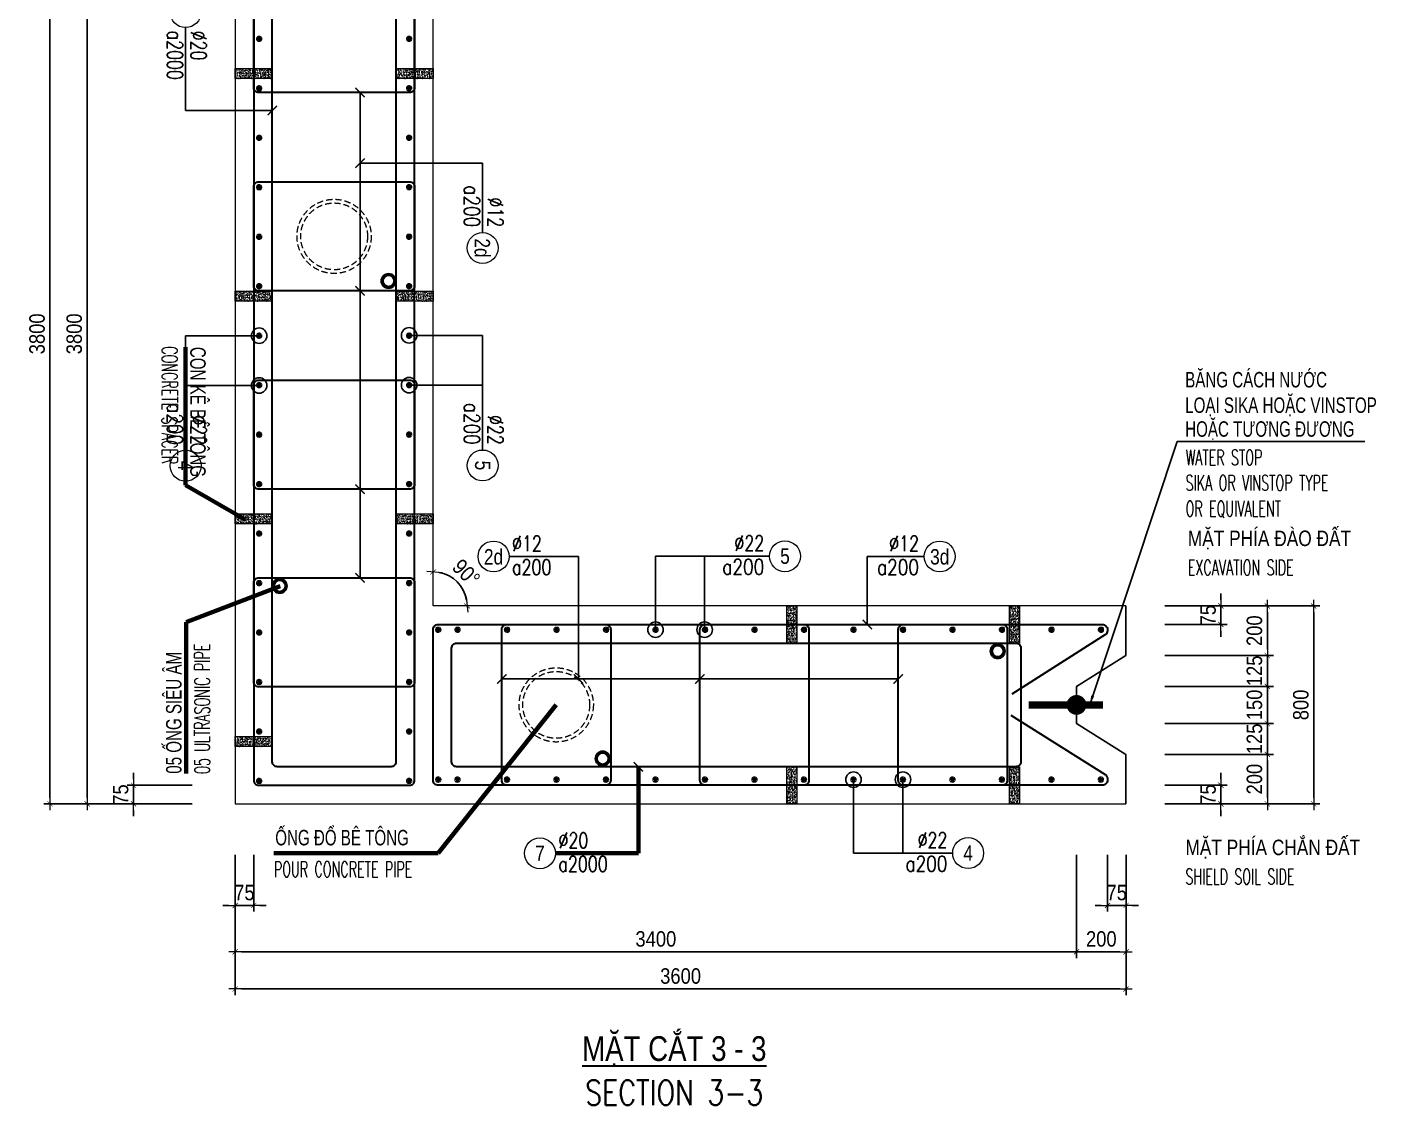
# Model space of a CAD drawing. Header units: millimetres. Extents: x -642477 to 1168880, y -27982 to 330379.
# Drawn here: x 1135958 to 1152313, y 64792 to 77866 of the extents above; entities that cross this region are included whole.
import ezdxf
from ezdxf.enums import TextEntityAlignment as Align

# ---------------------------------------------------------------- set-up
doc = ezdxf.new("R2010")
doc.units = ezdxf.units.MM
doc.linetypes.add('HIDDEN', pattern=[0.375, 0.25, -0.125])
doc.layers.get('0').update_dxf_attribs({"lineweight": 20})
doc.layers.get('Defpoints').update_dxf_attribs({"color": 151, "lineweight": 9})
for name, color, linetype, lineweight in [('NDC_S_BREAK-LINE', 1, 'Continuous', 15), ('NDC_S_DIAPHGRAM WALL', 3, 'Continuous', 20), ('NDC_S_DIM', 1, 'Continuous', 15), ('NDC_S_ENG TITLE', 3, 'Continuous', 20), ('NDC_S_HATCH MATERIAL', 8, 'Continuous', 13), ('NDC_S_LEADER', 1, 'Continuous', 15), ('NDC_S_LEVEL TEXT', 7, 'Continuous', 20), ('NDC_S_REBAR', 4, 'Continuous', 35), ('NDC_S_VN TEXT', 7, 'Continuous', 20), ('NDC_S_VN TITLE', 6, 'Continuous', 35)]:
    doc.layers.add(name, color=color, linetype=linetype, lineweight=lineweight)
doc.layers.add('NDC_S_REBAR DES.', color=2, linetype='Continuous')
doc.styles.add('ARIAL', font='arial.ttf', dxfattribs={"width": 0.8})
doc.styles.add('NDC_ARIAL', font='arial.ttf', dxfattribs={"width": 0.85})
doc.styles.add('NDC_DIM', font='', dxfattribs={"width": 0.75})
doc.styles.add('NDC_EN TXT', font='romans.shx', dxfattribs={"width": 0.8})
doc.styles.get('NDC_DIM').set_extended_font_data('Dotum')
doc.dimstyles.new('A1-NDC-1-25 (x3)', dxfattribs={"dimscale": 75, "dimtxt": 2.5, "dimasz": 1, "dimexe": 1, "dimexo": 0, "dimgap": 0.8, "dimtad": 1, "dimdec": 0, "dimlfac": 0.333333, "dimdsep": 46, "dimtxsty": 'NDC_ARIAL', "dimblk": 'DIMMARK', "dimcen": 49999.938995, "dimdle": 1.5, "dimclrd": 1, "dimclre": 1, "dimclrt": 3, "dimadec": 0, "dimazin": 0, "dimtfac": 1, "dimtdec": 0, "dimtix": 1, "dimtmove": 2, "dimatfit": 3, "dimfxl": 1, "dimarcsym": 0})
doc.dimstyles.new('NDC_dim_25', dxfattribs={"dimscale": 25, "dimtxt": 2.2, "dimasz": 1.5, "dimexe": 1.5, "dimexo": 2.5, "dimgap": 1, "dimtad": 1, "dimdec": 0, "dimzin": 0, "dimdsep": 46, "dimtxsty": 'NDC_DIM', "dimblk": 'DIMMARK', "dimcen": 0.09, "dimdle": 1.2, "dimclrd": 1, "dimclre": 1, "dimclrt": 3, "dimadec": 0, "dimazin": 0, "dimtfac": 1, "dimtdec": 0, "dimtix": 1, "dimtofl": 0, "dimtmove": 0, "dimatfit": 3, "dimfxl": 6, "dimfxlon": 1, "dimtolj": 1, "dimtzin": 0, "dimarcsym": 0})

# ---------------------------------------------------------------- blocks, each defined once
blk = doc.blocks.new('DIMMARK')
at = {"layer": 'NDC_S_DIM', "color": 1}
blk.add_line((-1.5, 0), (1, 0), dxfattribs=at)
at = {"layer": 'NDC_S_DIM', "color": 2, "const_width": 0.1}
blk.add_lwpolyline([(-0.424, -0.424), (0.424, 0.424)], dxfattribs=at)
blk = doc.blocks.new('Ong sieu am')
at = {"layer": 'NDC_S_HATCH MATERIAL'}
h = blk.add_hatch(dxfattribs=at)
h.set_pattern_fill('ANSI31', color=256, scale=20)
h.set_pattern_definition([(45, (0, 0), (-1.76776695, 1.76776695), [])])
h.paths.add_polyline_path([(-7119.3, 51158.9, 1), (-7179.3, 51158.9, 1)])
h.paths.add_polyline_path([(-7171.3, 51158.9, -1), (-7127.3, 51158.9, -1)], flags=16)
at = {"layer": 'NDC_S_REBAR DES.'}
for radius in [30, 22]:
    blk.add_circle((-7149.3, 51158.9), radius, dxfattribs=at)
blk = doc.blocks.new('ong do BT')
at = {"layer": 'NDC_S_HATCH MATERIAL', "linetype": 'HIDDEN', "ltscale": 100}
for radius in [150, 135]:
    blk.add_circle((-6323.7, 51237.8), radius, dxfattribs=at)
blk = doc.blocks.new('con ke BT')
at = {"layer": 'NDC_S_HATCH MATERIAL'}
h = blk.add_hatch(dxfattribs=at)
h.set_pattern_fill('AR-CONC', color=256, scale=2)
h.set_pattern_definition([(50, (0, 0), (14.3452037, -1.2550427), [1.5, -16.5]), (355, (0, 0), (-2.7750267, 15.0438427), [1.2, -13.2]), (100.451444, (1.195, -0.105), (11.570177, 13.7888), [1.274804, -14.0228422]), (46.1842, (0, 4), (21.3448266, -3.3103856), [2.25, -24.75]), (96.635635, (1.779, 3.724), (18.693239, 19.482372), [1.912207, -21.034275]), (351.184164, (0, 4), (18.693239, 19.482372), [1.8, -19.8]), (21, (2, 3), (11.938141, -8.0523778), [1.5, -16.5]), (326, (2, 3), (4.8663066, 14.503001), [1.2, -13.2]), (71.451445, (2.995, 2.329), (16.8044475, 6.450623), [1.274804, -14.0228422]), (37.5, (0, 0), (0.2431971, 6.6578771), [0, -13.04, 0, -13.4, 0, -13.25]), (7.5, (0, 0), (5.2613907, 7.8882342), [0, -7.64, 0, -12.74, 0, -5.05]), (327.5, (-4.46, 0), (10.6764487, -0.45109743), [0, -5, 0, -15.6, 0, -20.7]), (317.5, (-6.46, 0), (11.6637234, 2.0020996), [0, -6.5, 0, -10.36, 0, -14.7])])
h.paths.add_polyline_path([(-7076.9, 51430.9), (-7116.9, 51430.9), (-7116.9, 51280.9), (-7076.9, 51280.9)])
at = {"layer": 'NDC_S_BREAK-LINE'}
blk.add_lwpolyline([(-7116.9, 51430.9), (-7116.9, 51280.9), (-7076.9, 51280.9), (-7076.9, 51430.9)], close=True, dxfattribs=at)
blk = doc.blocks.new('*U1859')
at = {"layer": 'NDC_S_LEADER', "xscale": 3, "yscale": 3, "zscale": 3}
blk.add_blockref('con ke BT', (21291, -154068), dxfattribs=at)
blk = doc.blocks.new('*U1847')
at = {"layer": 'NDC_S_DIM', "color": 0, "linetype": 'ByBlock', "lineweight": -2, "transparency": 16777216}
for p in [(0, 0), (2700, 0), (5400, 0)]:
    blk.add_blockref('*U1859', p, dxfattribs=at)
blk = doc.blocks.new('*U1848')
at = {"layer": 'NDC_S_LEADER', "xscale": 3, "yscale": 3, "zscale": 3}
blk.add_blockref('con ke BT', (21291, -154068), dxfattribs=at)
blk = doc.blocks.new('*U1849')
at = {"layer": 'NDC_S_DIM', "color": 0, "linetype": 'ByBlock', "lineweight": -2, "transparency": 16777216}
for p in [(0, 0), (2700, 0), (5400, 0), (8100, 0)]:
    blk.add_blockref('*U1848', p, dxfattribs=at)
blk = doc.blocks.new('*U367')
blk.add_circle((-2.5, 0), 2.5)
at = {"layer": 'NDC_S_VN TEXT', "color": 3, "style": 'NDC_EN TXT', "width": 0.75}
for tag, p in [('DK1', (0.5, 0.85)), ('KC1', (0.5, -2.97))]:
    blk.add_attdef(tag, p, '', height=2.5, dxfattribs=at)
at = {"layer": 'NDC_S_VN TEXT', "color": 7, "style": 'ARIAL', "width": 0.8}
blk.add_attdef('SH2', text='', height=2.5, dxfattribs=at).set_placement((-2.5, 0), align=Align.MIDDLE)
blk = doc.blocks.new('*U366')
blk.add_circle((2.5, 0), 2.5)
at = {"layer": 'NDC_S_VN TEXT', "color": 3, "style": 'NDC_EN TXT'}
for tag, width, p in [('DK2', 0.75, (-0.85, 0.85)), ('KC2', 0.8, (-0.85, -2.97))]:
    blk.add_attdef(tag, text='', height=2.5, dxfattribs=dict(at, width=width)).set_placement(p, align=Align.RIGHT)
at = {"layer": 'NDC_S_VN TEXT', "color": 7, "style": 'ARIAL', "width": 0.8}
blk.add_attdef('SH3', text='', height=2.5, dxfattribs=at).set_placement((2.5, 0), align=Align.MIDDLE)
blk = doc.blocks.new('kata_block_THEP')
at = {"layer": 'NDC_S_REBAR', "color": 0}
for p, q in [((-0.5, 0), (0.5, 0)), ((-0.35, 0.35), (0.35, -0.35)), ((0.35, 0.35), (-0.35, -0.35)), ((0, 0.5), (0, -0.5))]:
    blk.add_line(p, q, dxfattribs=at)
at = {"layer": 'NDC_S_REBAR', "color": 0, "const_width": 0.0833}
blk.add_lwpolyline([(-0.5, 0, 1), (0.5, 0, 1), (-0.5, 0, 1)], format="xyb", dxfattribs=at)
blk = doc.blocks.new('*U1853')
at = {"layer": 'NDC_S_REBAR', "ltscale": 80, "xscale": 72, "yscale": 72, "zscale": 72}
blk.add_blockref('kata_block_THEP', (0, 0), dxfattribs=at)
blk = doc.blocks.new('*U1854')
at = {"layer": 'NDC_S_LEVEL TEXT', "color": 0, "linetype": 'ByBlock', "lineweight": -2, "transparency": 16777216}
for p in [(0, 0), (600, 0), (1200, 0), (1800, 0), (2400, 0), (3000, 0), (3600, 0), (4200, 0), (4800, 0), (5400, 0), (6000, 0), (6600, 0), (7200, 0), (7800, 0), (8400, 0), (9000, 0), (9600, 0), (10200, 0)]:
    blk.add_blockref('*U1853', p, dxfattribs=at)
blk = doc.blocks.new('*U1855')
at = {"layer": 'NDC_S_REBAR', "ltscale": 80, "xscale": 72, "yscale": 72, "zscale": 72}
blk.add_blockref('kata_block_THEP', (0, 0), dxfattribs=at)
blk = doc.blocks.new('*U1856')
at = {"layer": 'NDC_S_LEVEL TEXT', "color": 0, "linetype": 'ByBlock', "lineweight": -2, "transparency": 16777216}
for p in [(0, 0), (600, 0), (1200, 0), (1800, 0), (2400, 0), (3000, 0), (3600, 0), (4200, 0), (4800, 0), (5400, 0), (6000, 0), (6600, 0), (7200, 0), (7800, 0), (8400, 0), (9000, 0), (9600, 0), (10200, 0)]:
    blk.add_blockref('*U1855', p, dxfattribs=at)
blk = doc.blocks.new('*D1875')
at = {"layer": 'Defpoints', "color": 0, "ltscale": 100, "transparency": 16777216}
for p in [(1137962, 68669), (1137249, 68444), (1137962, 68444)]:
    blk.add_point(p, dxfattribs=at)
at = {"layer": 'NDC_S_DIM', "color": 1, "lineweight": -2, "ltscale": 100, "transparency": 16777216}
for p, q in [((1137249, 68744), (1137249, 68819)), ((1137962, 68669), (1137174, 68669)), ((1137249, 68669), (1137249, 68444)), ((1137962, 68444), (1137174, 68444)), ((1137249, 68369), (1137249, 68294))]:
    blk.add_line(p, q, dxfattribs=at)
at = {"layer": 'NDC_S_DIM', "color": 1, "lineweight": -2, "ltscale": 100, "transparency": 16777216, "xscale": 75, "yscale": 75, "zscale": 75}
for p, rotation in [((1137249, 68669), 270), ((1137249, 68444), 90)]:
    blk.add_blockref('DIMMARK', p, dxfattribs=dict(at, rotation=rotation))
at = {"layer": 'NDC_S_DIM', "color": 3, "ltscale": 100, "transparency": 16777216, "insert": (1137094, 68557), "char_height": 187.5, "attachment_point": 5, "rotation": 90, "style": 'NDC_ARIAL'}
blk.add_mtext('75', dxfattribs=at)
blk = doc.blocks.new('*D1877')
at = {"layer": 'Defpoints', "color": 0, "ltscale": 100, "transparency": 16777216}
for p in [(1137962, 79844), (1136687, 68444), (1137962, 68444)]:
    blk.add_point(p, dxfattribs=at)
at = {"layer": 'NDC_S_DIM', "color": 1, "lineweight": -2, "ltscale": 100, "transparency": 16777216}
for p, q in [((1137962, 79844), (1136612, 79844)), ((1136687, 79769), (1136687, 68519)), ((1137962, 68444), (1136612, 68444))]:
    blk.add_line(p, q, dxfattribs=at)
at = {"layer": 'NDC_S_DIM', "color": 1, "lineweight": -2, "ltscale": 100, "transparency": 16777216, "xscale": 75, "yscale": 75, "zscale": 75}
for p, rotation in [((1136687, 79844), 90), ((1136687, 68444), 270)]:
    blk.add_blockref('DIMMARK', p, dxfattribs=dict(at, rotation=rotation))
at = {"layer": 'NDC_S_DIM', "color": 3, "ltscale": 100, "transparency": 16777216, "insert": (1136531, 74144), "char_height": 187.5, "attachment_point": 5, "rotation": 90, "style": 'NDC_ARIAL'}
blk.add_mtext('3800', dxfattribs=at)
blk = doc.blocks.new('*U1858')
at = {"layer": 'NDC_S_LEADER', "xscale": 3, "yscale": 3, "zscale": 3}
blk.add_blockref('con ke BT', (21291, -154068), dxfattribs=at)
blk = doc.blocks.new('*U1850')
at = {"layer": 'NDC_S_DIM', "color": 0, "linetype": 'ByBlock', "lineweight": -2, "transparency": 16777216}
for p in [(0, 0), (2700, 0)]:
    blk.add_blockref('*U1858', p, dxfattribs=at)
blk = doc.blocks.new('*U1851')
at = {"layer": 'NDC_S_LEADER', "xscale": 3, "yscale": 3, "zscale": 3}
blk.add_blockref('con ke BT', (21291, -154068), dxfattribs=at)
blk = doc.blocks.new('*U1852')
at = {"layer": 'NDC_S_DIM', "color": 0, "linetype": 'ByBlock', "lineweight": -2, "transparency": 16777216}
for p in [(0, 0), (2700, 0)]:
    blk.add_blockref('*U1851', p, dxfattribs=at)
blk = doc.blocks.new('*U1844')
at = {"layer": 'NDC_S_REBAR', "ltscale": 80, "xscale": 72, "yscale": 72, "zscale": 72}
blk.add_blockref('kata_block_THEP', (0, 0), dxfattribs=at)
blk = doc.blocks.new('*U1845')
at = {"layer": 'NDC_S_LEVEL TEXT', "color": 0, "linetype": 'ByBlock', "lineweight": -2, "transparency": 16777216}
for p in [(0, 0), (600, 0), (1200, 0), (1800, 0), (2400, 0), (3000, 0), (3600, 0), (4200, 0), (4800, 0), (5400, 0), (6000, 0), (6600, 0), (7200, 0), (7800, 0)]:
    blk.add_blockref('*U1844', p, dxfattribs=at)
blk = doc.blocks.new('*U1846')
at = {"layer": 'NDC_S_REBAR', "ltscale": 80, "xscale": 72, "yscale": 72, "zscale": 72}
blk.add_blockref('kata_block_THEP', (0, 0), dxfattribs=at)
blk = doc.blocks.new('*U1857')
at = {"layer": 'NDC_S_LEVEL TEXT', "color": 0, "linetype": 'ByBlock', "lineweight": -2, "transparency": 16777216}
for p in [(0, 0), (600, 0), (1200, 0), (1800, 0), (2400, 0), (3000, 0), (3600, 0), (4200, 0), (4800, 0), (5400, 0), (6000, 0), (6600, 0), (7200, 0), (7800, 0)]:
    blk.add_blockref('*U1846', p, dxfattribs=at)
blk = doc.blocks.new('*D1860')
at = {"layer": 'Defpoints', "color": 0, "ltscale": 100, "transparency": 16777216}
for p in [(1149754, 69044), (1150995, 69044), (1149754, 68444)]:
    blk.add_point(p, dxfattribs=at)
at = {"layer": 'NDC_S_DIM', "color": 1, "lineweight": -2, "ltscale": 100, "transparency": 16777216}
for p, q in [((1149754, 69044), (1151070, 69044)), ((1150995, 68519), (1150995, 68969)), ((1149754, 68444), (1151070, 68444))]:
    blk.add_line(p, q, dxfattribs=at)
at = {"layer": 'NDC_S_DIM', "color": 1, "lineweight": -2, "ltscale": 100, "transparency": 16777216, "xscale": 75, "yscale": 75, "zscale": 75}
for p, rotation in [((1150995, 69044), 90), ((1150995, 68444), 270)]:
    blk.add_blockref('DIMMARK', p, dxfattribs=dict(at, rotation=rotation))
at = {"layer": 'NDC_S_DIM', "color": 3, "ltscale": 100, "transparency": 16777216, "insert": (1150839, 68744), "char_height": 187.5, "attachment_point": 5, "rotation": 90, "style": 'NDC_ARIAL'}
blk.add_mtext('200', dxfattribs=at)
blk = doc.blocks.new('*D1861')
at = {"layer": 'Defpoints', "color": 0, "ltscale": 100, "transparency": 16777216}
for p in [(1149754, 69419), (1150995, 69419), (1149754, 69044)]:
    blk.add_point(p, dxfattribs=at)
at = {"layer": 'NDC_S_DIM', "color": 1, "lineweight": -2, "ltscale": 100, "transparency": 16777216}
for p, q in [((1150995, 69494), (1150995, 69569)), ((1149754, 69419), (1151070, 69419)), ((1150995, 69044), (1150995, 69419)), ((1149754, 69044), (1151070, 69044)), ((1150995, 68969), (1150995, 68894))]:
    blk.add_line(p, q, dxfattribs=at)
at = {"layer": 'NDC_S_DIM', "color": 1, "lineweight": -2, "ltscale": 100, "transparency": 16777216, "xscale": 75, "yscale": 75, "zscale": 75}
for p, rotation in [((1150995, 69419), 270), ((1150995, 69044), 90)]:
    blk.add_blockref('DIMMARK', p, dxfattribs=dict(at, rotation=rotation))
at = {"layer": 'NDC_S_DIM', "color": 3, "ltscale": 100, "transparency": 16777216, "insert": (1150839, 69232), "char_height": 187.5, "attachment_point": 5, "rotation": 90, "style": 'NDC_ARIAL'}
blk.add_mtext('125', dxfattribs=at)
blk = doc.blocks.new('*D1862')
at = {"layer": 'Defpoints', "color": 0, "ltscale": 100, "transparency": 16777216}
for p in [(1149754, 69869), (1150995, 69869), (1149754, 69419)]:
    blk.add_point(p, dxfattribs=at)
at = {"layer": 'NDC_S_DIM', "color": 1, "lineweight": -2, "ltscale": 100, "transparency": 16777216}
for p, q in [((1150995, 69944), (1150995, 70019)), ((1149754, 69869), (1151070, 69869)), ((1150995, 69419), (1150995, 69869)), ((1149754, 69419), (1151070, 69419)), ((1150995, 69344), (1150995, 69269))]:
    blk.add_line(p, q, dxfattribs=at)
at = {"layer": 'NDC_S_DIM', "color": 1, "lineweight": -2, "ltscale": 100, "transparency": 16777216, "xscale": 75, "yscale": 75, "zscale": 75}
for p, rotation in [((1150995, 69869), 270), ((1150995, 69419), 90)]:
    blk.add_blockref('DIMMARK', p, dxfattribs=dict(at, rotation=rotation))
at = {"layer": 'NDC_S_DIM', "color": 3, "ltscale": 100, "transparency": 16777216, "insert": (1150839, 69644), "char_height": 187.5, "attachment_point": 5, "rotation": 90, "style": 'NDC_ARIAL'}
blk.add_mtext('150', dxfattribs=at)
blk = doc.blocks.new('*D1863')
at = {"layer": 'Defpoints', "color": 0, "ltscale": 100, "transparency": 16777216}
for p in [(1149754, 70244), (1150995, 70244), (1149754, 69869)]:
    blk.add_point(p, dxfattribs=at)
at = {"layer": 'NDC_S_DIM', "color": 1, "lineweight": -2, "ltscale": 100, "transparency": 16777216}
for p, q in [((1150995, 70319), (1150995, 70394)), ((1149754, 70244), (1151070, 70244)), ((1150995, 69869), (1150995, 70244)), ((1149754, 69869), (1151070, 69869)), ((1150995, 69794), (1150995, 69719))]:
    blk.add_line(p, q, dxfattribs=at)
at = {"layer": 'NDC_S_DIM', "color": 1, "lineweight": -2, "ltscale": 100, "transparency": 16777216, "xscale": 75, "yscale": 75, "zscale": 75}
for p, rotation in [((1150995, 70244), 270), ((1150995, 69869), 90)]:
    blk.add_blockref('DIMMARK', p, dxfattribs=dict(at, rotation=rotation))
at = {"layer": 'NDC_S_DIM', "color": 3, "ltscale": 100, "transparency": 16777216, "insert": (1150839, 70057), "char_height": 187.5, "attachment_point": 5, "rotation": 90, "style": 'NDC_ARIAL'}
blk.add_mtext('125', dxfattribs=at)
blk = doc.blocks.new('*D1864')
at = {"layer": 'Defpoints', "color": 0, "ltscale": 100, "transparency": 16777216}
for p in [(1149754, 70844), (1150995, 70844), (1149754, 70244)]:
    blk.add_point(p, dxfattribs=at)
at = {"layer": 'NDC_S_DIM', "color": 1, "lineweight": -2, "ltscale": 100, "transparency": 16777216}
for p, q in [((1149754, 70844), (1151070, 70844)), ((1150995, 70319), (1150995, 70769)), ((1149754, 70244), (1151070, 70244))]:
    blk.add_line(p, q, dxfattribs=at)
at = {"layer": 'NDC_S_DIM', "color": 1, "lineweight": -2, "ltscale": 100, "transparency": 16777216, "xscale": 75, "yscale": 75, "zscale": 75}
for p, rotation in [((1150995, 70844), 90), ((1150995, 70244), 270)]:
    blk.add_blockref('DIMMARK', p, dxfattribs=dict(at, rotation=rotation))
at = {"layer": 'NDC_S_DIM', "color": 3, "ltscale": 100, "transparency": 16777216, "insert": (1150839, 70544), "char_height": 187.5, "attachment_point": 5, "rotation": 90, "style": 'NDC_ARIAL'}
blk.add_mtext('200', dxfattribs=at)
blk = doc.blocks.new('*D1865')
at = {"layer": 'Defpoints', "color": 0, "ltscale": 100, "transparency": 16777216}
for p in [(1149754, 70844), (1151557, 70844), (1149754, 68444)]:
    blk.add_point(p, dxfattribs=at)
at = {"layer": 'NDC_S_DIM', "color": 1, "lineweight": -2, "ltscale": 100, "transparency": 16777216}
for p, q in [((1149754, 70844), (1151632, 70844)), ((1151557, 68519), (1151557, 70769)), ((1149754, 68444), (1151632, 68444))]:
    blk.add_line(p, q, dxfattribs=at)
at = {"layer": 'NDC_S_DIM', "color": 1, "lineweight": -2, "ltscale": 100, "transparency": 16777216, "xscale": 75, "yscale": 75, "zscale": 75}
for p, rotation in [((1151557, 70844), 90), ((1151557, 68444), 270)]:
    blk.add_blockref('DIMMARK', p, dxfattribs=dict(at, rotation=rotation))
at = {"layer": 'NDC_S_DIM', "color": 3, "ltscale": 100, "transparency": 16777216, "insert": (1151402, 69644), "char_height": 187.5, "attachment_point": 5, "rotation": 90, "style": 'NDC_ARIAL'}
blk.add_mtext('800', dxfattribs=at)
blk = doc.blocks.new('*D1866')
at = {"layer": 'Defpoints', "color": 0, "ltscale": 100, "transparency": 16777216}
for p in [(1149754, 68669), (1150432, 68669), (1149754, 68444)]:
    blk.add_point(p, dxfattribs=at)
at = {"layer": 'NDC_S_DIM', "color": 1, "lineweight": -2, "ltscale": 100, "transparency": 16777216}
for p, q in [((1150432, 68744), (1150432, 68819)), ((1149754, 68669), (1150507, 68669)), ((1150432, 68444), (1150432, 68669)), ((1149754, 68444), (1150507, 68444)), ((1150432, 68369), (1150432, 68294))]:
    blk.add_line(p, q, dxfattribs=at)
at = {"layer": 'NDC_S_DIM', "color": 1, "lineweight": -2, "ltscale": 100, "transparency": 16777216, "xscale": 75, "yscale": 75, "zscale": 75}
for p, rotation in [((1150432, 68669), 270), ((1150432, 68444), 90)]:
    blk.add_blockref('DIMMARK', p, dxfattribs=dict(at, rotation=rotation))
at = {"layer": 'NDC_S_DIM', "color": 3, "ltscale": 100, "transparency": 16777216, "insert": (1150277, 68557), "char_height": 187.5, "attachment_point": 5, "rotation": 90, "style": 'NDC_ARIAL'}
blk.add_mtext('75', dxfattribs=at)
blk = doc.blocks.new('*D1867')
at = {"layer": 'Defpoints', "color": 0, "ltscale": 100, "transparency": 16777216}
for p in [(1149754, 70844), (1150432, 70844), (1149754, 70619)]:
    blk.add_point(p, dxfattribs=at)
at = {"layer": 'NDC_S_DIM', "color": 1, "lineweight": -2, "ltscale": 100, "transparency": 16777216}
for p, q in [((1150432, 70919), (1150432, 70994)), ((1149754, 70844), (1150507, 70844)), ((1150432, 70619), (1150432, 70844)), ((1149754, 70619), (1150507, 70619)), ((1150432, 70544), (1150432, 70469))]:
    blk.add_line(p, q, dxfattribs=at)
at = {"layer": 'NDC_S_DIM', "color": 1, "lineweight": -2, "ltscale": 100, "transparency": 16777216, "xscale": 75, "yscale": 75, "zscale": 75}
for p, rotation in [((1150432, 70844), 270), ((1150432, 70619), 90)]:
    blk.add_blockref('DIMMARK', p, dxfattribs=dict(at, rotation=rotation))
at = {"layer": 'NDC_S_DIM', "color": 3, "ltscale": 100, "transparency": 16777216, "insert": (1150277, 70732), "char_height": 187.5, "attachment_point": 5, "rotation": 90, "style": 'NDC_ARIAL'}
blk.add_mtext('75', dxfattribs=at)
blk = doc.blocks.new('*D1868')
at = {"layer": 'Defpoints', "color": 0, "ltscale": 100, "transparency": 16777216}
for p in [(1138482, 67824), (1138707, 67824), (1138707, 67212)]:
    blk.add_point(p, dxfattribs=at)
at = {"layer": 'NDC_S_DIM', "color": 1, "lineweight": -2, "ltscale": 100, "transparency": 16777216}
for p, q in [((1138482, 67824), (1138482, 67137)), ((1138707, 67824), (1138707, 67137)), ((1138407, 67212), (1138332, 67212)), ((1138482, 67212), (1138707, 67212)), ((1138782, 67212), (1138857, 67212))]:
    blk.add_line(p, q, dxfattribs=at)
at = {"layer": 'NDC_S_DIM', "color": 1, "lineweight": -2, "ltscale": 100, "transparency": 16777216, "xscale": 75, "yscale": 75, "zscale": 75}
blk.add_blockref('DIMMARK', (1138482, 67212), dxfattribs=at)
at = {"layer": 'NDC_S_DIM', "color": 1, "lineweight": -2, "ltscale": 100, "transparency": 16777216, "xscale": 75, "yscale": 75, "zscale": 75, "rotation": 180}
blk.add_blockref('DIMMARK', (1138707, 67212), dxfattribs=at)
at = {"layer": 'NDC_S_DIM', "color": 3, "ltscale": 100, "transparency": 16777216, "insert": (1138594, 67367), "char_height": 187.5, "attachment_point": 5, "style": 'NDC_ARIAL'}
blk.add_mtext('75', dxfattribs=at)
blk = doc.blocks.new('*D1869')
at = {"layer": 'Defpoints', "color": 0, "ltscale": 100, "transparency": 16777216}
for p in [(1149057, 67824), (1149282, 67824), (1149282, 67212)]:
    blk.add_point(p, dxfattribs=at)
at = {"layer": 'NDC_S_DIM', "color": 1, "lineweight": -2, "ltscale": 100, "transparency": 16777216}
for p, q in [((1149057, 67824), (1149057, 67137)), ((1149282, 67824), (1149282, 67137)), ((1148982, 67212), (1148907, 67212)), ((1149057, 67212), (1149282, 67212)), ((1149357, 67212), (1149432, 67212))]:
    blk.add_line(p, q, dxfattribs=at)
at = {"layer": 'NDC_S_DIM', "color": 1, "lineweight": -2, "ltscale": 100, "transparency": 16777216, "xscale": 75, "yscale": 75, "zscale": 75}
blk.add_blockref('DIMMARK', (1149057, 67212), dxfattribs=at)
at = {"layer": 'NDC_S_DIM', "color": 1, "lineweight": -2, "ltscale": 100, "transparency": 16777216, "xscale": 75, "yscale": 75, "zscale": 75, "rotation": 180}
blk.add_blockref('DIMMARK', (1149282, 67212), dxfattribs=at)
at = {"layer": 'NDC_S_DIM', "color": 3, "ltscale": 100, "transparency": 16777216, "insert": (1149169, 67367), "char_height": 187.5, "attachment_point": 5, "style": 'NDC_ARIAL'}
blk.add_mtext('75', dxfattribs=at)
blk = doc.blocks.new('*D1870')
at = {"layer": 'Defpoints', "color": 0, "ltscale": 100, "transparency": 16777216}
for p in [(1138482, 67824), (1148682, 67824), (1148682, 66649)]:
    blk.add_point(p, dxfattribs=at)
at = {"layer": 'NDC_S_DIM', "color": 1, "lineweight": -2, "ltscale": 100, "transparency": 16777216}
for p, q in [((1138482, 67824), (1138482, 66574)), ((1148682, 67824), (1148682, 66574)), ((1138557, 66649), (1148607, 66649))]:
    blk.add_line(p, q, dxfattribs=at)
at = {"layer": 'NDC_S_DIM', "color": 1, "lineweight": -2, "ltscale": 100, "transparency": 16777216, "xscale": 75, "yscale": 75, "zscale": 75, "rotation": 180}
blk.add_blockref('DIMMARK', (1138482, 66649), dxfattribs=at)
at = {"layer": 'NDC_S_DIM', "color": 1, "lineweight": -2, "ltscale": 100, "transparency": 16777216, "xscale": 75, "yscale": 75, "zscale": 75}
blk.add_blockref('DIMMARK', (1148682, 66649), dxfattribs=at)
at = {"layer": 'NDC_S_DIM', "color": 3, "ltscale": 100, "transparency": 16777216, "insert": (1143582, 66805), "char_height": 187.5, "attachment_point": 5, "style": 'NDC_ARIAL'}
blk.add_mtext('3400', dxfattribs=at)
blk = doc.blocks.new('*D1871')
at = {"layer": 'Defpoints', "color": 0, "ltscale": 100, "transparency": 16777216}
for p in [(1148682, 67824), (1149282, 67824), (1149282, 66649)]:
    blk.add_point(p, dxfattribs=at)
at = {"layer": 'NDC_S_DIM', "color": 1, "lineweight": -2, "ltscale": 100, "transparency": 16777216}
for p, q in [((1148682, 67824), (1148682, 66574)), ((1149282, 67824), (1149282, 66574)), ((1148757, 66649), (1149207, 66649))]:
    blk.add_line(p, q, dxfattribs=at)
at = {"layer": 'NDC_S_DIM', "color": 1, "lineweight": -2, "ltscale": 100, "transparency": 16777216, "xscale": 75, "yscale": 75, "zscale": 75, "rotation": 180}
blk.add_blockref('DIMMARK', (1148682, 66649), dxfattribs=at)
at = {"layer": 'NDC_S_DIM', "color": 1, "lineweight": -2, "ltscale": 100, "transparency": 16777216, "xscale": 75, "yscale": 75, "zscale": 75}
blk.add_blockref('DIMMARK', (1149282, 66649), dxfattribs=at)
at = {"layer": 'NDC_S_DIM', "color": 3, "ltscale": 100, "transparency": 16777216, "insert": (1148982, 66805), "char_height": 187.5, "attachment_point": 5, "style": 'NDC_ARIAL'}
blk.add_mtext('200', dxfattribs=at)
blk = doc.blocks.new('*D1872')
at = {"layer": 'Defpoints', "color": 0, "ltscale": 100, "transparency": 16777216}
for p in [(1138482, 67824), (1149282, 67824), (1149282, 66199)]:
    blk.add_point(p, dxfattribs=at)
at = {"layer": 'NDC_S_DIM', "color": 1, "lineweight": -2, "ltscale": 100, "transparency": 16777216}
for p, q in [((1138482, 67824), (1138482, 66124)), ((1149282, 67824), (1149282, 66124)), ((1138557, 66199), (1149207, 66199))]:
    blk.add_line(p, q, dxfattribs=at)
at = {"layer": 'NDC_S_DIM', "color": 1, "lineweight": -2, "ltscale": 100, "transparency": 16777216, "xscale": 75, "yscale": 75, "zscale": 75, "rotation": 180}
blk.add_blockref('DIMMARK', (1138482, 66199), dxfattribs=at)
at = {"layer": 'NDC_S_DIM', "color": 1, "lineweight": -2, "ltscale": 100, "transparency": 16777216, "xscale": 75, "yscale": 75, "zscale": 75}
blk.add_blockref('DIMMARK', (1149282, 66199), dxfattribs=at)
at = {"layer": 'NDC_S_DIM', "color": 3, "ltscale": 100, "transparency": 16777216, "insert": (1143882, 66355), "char_height": 187.5, "attachment_point": 5, "style": 'NDC_ARIAL'}
blk.add_mtext('3600', dxfattribs=at)
blk = doc.blocks.new('*D1873')
at = {"layer": 'Defpoints', "color": 0, "ltscale": 100, "transparency": 16777216}
for p in [(1140882, 79844), (1141239, 71050), (1140882, 70844), (1140882, 70844), (1149282, 70844)]:
    blk.add_point(p, dxfattribs=at)
at = {"layer": 'NDC_S_DIM', "color": 1, "lineweight": -2, "ltscale": 100, "transparency": 16777216}
blk.add_arc((1140882, 70844), 412, 10.4395, 79.5605, dxfattribs=at)
at = {"layer": 'NDC_S_DIM', "color": 1, "lineweight": -2, "ltscale": 100, "transparency": 16777216, "xscale": 75, "yscale": 75, "zscale": 75}
for p, rotation in [((1140882, 71256), 174.7802612610506), ((1141294, 70844), 275.219738481673)]:
    blk.add_blockref('DIMMARK', p, dxfattribs=dict(at, rotation=rotation))
at = {"layer": 'NDC_S_DIM', "color": 3, "ltscale": 100, "transparency": 16777216, "insert": (1141283, 71246), "char_height": 187.5, "attachment_point": 5, "rotation": 315, "style": 'NDC_ARIAL'}
blk.add_mtext('90°', dxfattribs=at)
blk = doc.blocks.new('*D1886')
at = {"layer": 'Defpoints', "color": 0, "ltscale": 100, "transparency": 16777216}
for p in [(1137962, 79844), (1136237, 68444), (1137962, 68444)]:
    blk.add_point(p, dxfattribs=at)
at = {"layer": 'NDC_S_DIM', "color": 1, "lineweight": -2, "ltscale": 100, "transparency": 16777216}
for p, q in [((1137962, 79844), (1136162, 79844)), ((1136237, 79769), (1136237, 68519)), ((1137962, 68444), (1136162, 68444))]:
    blk.add_line(p, q, dxfattribs=at)
at = {"layer": 'NDC_S_DIM', "color": 1, "lineweight": -2, "ltscale": 100, "transparency": 16777216, "xscale": 75, "yscale": 75, "zscale": 75}
for p, rotation in [((1136237, 79844), 90), ((1136237, 68444), 270)]:
    blk.add_blockref('DIMMARK', p, dxfattribs=dict(at, rotation=rotation))
at = {"layer": 'NDC_S_DIM', "color": 3, "ltscale": 100, "transparency": 16777216, "insert": (1136081, 74144), "char_height": 187.5, "attachment_point": 5, "rotation": 90, "style": 'NDC_ARIAL'}
blk.add_mtext('3800', dxfattribs=at)

msp = doc.modelspace()

# ---------------------------------------------------------------- linework, layer by layer
at = {"layer": 'NDC_S_DIAPHGRAM WALL', "ltscale": 0.01}
msp.add_lwpolyline([(1138481.5, 79844.1), (1138481.5, 68444.1), (1149281.5, 68444.1), (1149281.5, 69044.1), (1148681.5, 69419.1), (1148681.5, 69869.1), (1149281.5, 70244.1), (1149281.5, 70844.1), (1140881.5, 70844.1), (1140881.5, 79844.1), (1140281.5, 79844.1), (1139906.5, 80444.1), (1139456.5, 80444.1), (1139081.5, 79844.1)], close=True, dxfattribs=at)
msp.add_lwpolyline([(1149281.5, 70844.1), (1149281.5, 70244.1), (1148681.5, 69869.1), (1148681.5, 69419.1), (1149281.5, 69044.1), (1149281.5, 68444.1)], dxfattribs=at)
at = {"layer": 'NDC_S_DIAPHGRAM WALL', "ltscale": 50, "const_width": 90}
msp.add_lwpolyline([(1149003.6, 69644.1), (1148103.6, 69644.1)], dxfattribs=at)
at = {"layer": 'NDC_S_DIAPHGRAM WALL', "ltscale": 50, "const_width": 120}
msp.add_lwpolyline([(1148741.5, 69644.1, -1), (1148621.5, 69644.1, -1)], format="xyb", close=True, dxfattribs=at)
at = {"layer": 'NDC_S_REBAR'}
for points in [[(1140656.5, 79559.1, 0.4142136), (1140596.5, 79619.1), (1138766.5, 79619.1, 0.4142136), (1138706.5, 79559.1), (1138706.5, 79559.1), (1138706.5, 68729.1, 0.4142136), (1138766.5, 68669.1), (1140596.5, 68669.1, 0.4142136), (1140656.5, 68729.1)], [(1140431.5, 79334.1), (1140431.5, 68954.1, -0.4142136), (1140371.5, 68894.1), (1138991.5, 68894.1, -0.4142136), (1138931.5, 68954.1), (1138931.5, 79334.1, -0.4142136), (1138991.5, 79394.1), (1140371.5, 79394.1, -0.4142136)], [(1140656.5, 78333.1), (1140656.5, 77131.8, -0.4142136), (1140596.5, 77071.8), (1138766.5, 77071.8, -0.4142136), (1138706.5, 77131.8), (1138706.5, 78333.1, -0.4142136), (1138766.5, 78393.1), (1140596.5, 78393.1, -0.4142136)], [(1140656.5, 75927.1), (1140656.5, 74725.8, -0.4142136), (1140596.5, 74665.8), (1138766.5, 74665.8, -0.4142136), (1138706.5, 74725.8), (1138706.5, 75927.1, -0.4142136), (1138766.5, 75987.1), (1140596.5, 75987.1, -0.4142136)], [(1140656.5, 73521.7), (1140656.5, 72320.4, -0.4142136), (1140596.5, 72260.4), (1138766.5, 72260.4, -0.4142136), (1138706.5, 72320.4), (1138706.5, 73521.7, -0.4142136), (1138766.5, 73581.7), (1140596.5, 73581.7, -0.4142136)], [(1140656.5, 71125.4), (1140656.5, 69924, -0.4142136), (1140596.5, 69864), (1138766.5, 69864, -0.4142136), (1138706.5, 69924), (1138706.5, 71125.4, -0.4142136), (1138766.5, 71185.4), (1140596.5, 71185.4, -0.4142136)], [(1141773.5, 70619.1), (1142974.9, 70619.1, -0.4142136), (1143034.9, 70559.1), (1143034.9, 68729.1, -0.4142136), (1142974.9, 68669.1), (1141773.5, 68669.1, -0.4142136), (1141713.5, 68729.1), (1141713.5, 70559.1, -0.4142136)], [(1144177.1, 70619.1), (1145378.5, 70619.1, -0.4142136), (1145438.5, 70559.1), (1145438.5, 68729.1, -0.4142136), (1145378.5, 68669.1), (1144177.1, 68669.1, -0.4142136), (1144117.1, 68729.1), (1144117.1, 70559.1, -0.4142136)], [(1146580.7, 70619.1), (1147782.1, 70619.1, -0.4142136), (1147842.1, 70559.1), (1147842.1, 68729.1, -0.4142136), (1147782.1, 68669.1), (1146580.7, 68669.1, -0.4142136), (1146520.7, 68729.1), (1146520.7, 70559.1, -0.4142136)], [(1141166.5, 70394.1), (1147946.5, 70394.1, -0.4142136), (1148006.5, 70334.1), (1148006.5, 68954.1, -0.4142136), (1147946.5, 68894.1), (1141166.5, 68894.1, -0.4142136), (1141106.5, 68954.1), (1141106.5, 70334.1, -0.4142136)]]:
    msp.add_lwpolyline(points, format="xyb", close=True, dxfattribs=at)
msp.add_lwpolyline([(1147885.9, 69518.4), (1149028.3, 68801.5, -0.2585925), (1149056.5, 68750.6), (1149056.5, 68729.1, -0.4142136), (1148996.5, 68669.1), (1140941.5, 68669.1, -0.4142136), (1140881.5, 68729.1), (1140881.5, 68739.8), (1140881.5, 70551.2), (1140881.5, 70559.1, -0.4142136), (1140941.5, 70619.1), (1148996.5, 70619.1, -0.4142136), (1149056.5, 70559.1), (1149056.5, 70543.3, -0.2239077), (1149034.7, 70497), (1147897.2, 69776.1)], format="xyb", dxfattribs=at)

# ---------------------------------------------------------------- block references
at = {"layer": 'NDC_S_DIM', "ltscale": 80, "xscale": 75, "yscale": 75, "zscale": 75, "rotation": 270}
for name, p, values in [('*U367', (1137881.5, 77858.5), {'SH2': '6', 'DK1': '%%c20', 'KC1': 'a2000'}), ('*U366', (1141481.6, 75373.2), {'SH3': '2d', 'DK2': '%%c12', 'KC2': 'a200'}), ('*U366', (1137881.5, 72731.8), {'SH3': '4', 'DK2': '%%c22', 'KC2': 'a200'}), ('*U366', (1141481.6, 72735.4), {'SH3': '5', 'DK2': '%%c22', 'KC2': 'a200'})]:
    msp.add_blockref(name, p, dxfattribs=at).add_auto_attribs(values)
at = {"layer": 'NDC_S_DIM', "xscale": -1, "rotation": 270}
for name, p in [('*U1849', (1138706.5, 69200.5)), ('*U1847', (1140656.5, 71900.5))]:
    msp.add_blockref(name, p, dxfattribs=at)
at = {"layer": 'NDC_S_DIM', "ltscale": 80, "xscale": 75, "yscale": 75, "zscale": 75}
for name, p, values in [('*U367', (1141801.9, 71444.1), {'SH2': '2d', 'DK1': '%%c12', 'KC1': 'a200'}), ('*U366', (1144959.7, 71447), {'SH3': '5', 'DK2': '%%c22', 'KC2': 'a200'}), ('*U366', (1146835.8, 71444.1), {'SH3': '3d', 'DK2': '%%c12', 'KC2': 'a200'}), ('*U367', (1142364, 67844.1), {'SH2': '7', 'DK1': '%%c20', 'KC1': 'a2000'}), ('*U366', (1147180.4, 67846.9), {'SH3': '4', 'DK2': '%%c22', 'KC2': 'a200'})]:
    msp.add_blockref(name, p, dxfattribs=at).add_auto_attribs(values)
at = {"layer": 'NDC_S_DIM', "xscale": -1}
for name, p in [('*U1850', (1147931.5, 70619.1)), ('*U1852', (1147931.5, 68669.1))]:
    msp.add_blockref(name, p, dxfattribs=at)
at = {"layer": 'NDC_S_LEADER', "xscale": 3, "yscale": 3, "zscale": 3, "rotation": 270}
for name, p in [('ong do BT', (985968.1, 56355.2)), ('Ong sieu am', (986865, 53337.5)), ('Ong sieu am', (985545, 49639.5))]:
    msp.add_blockref(name, p, dxfattribs=at)
at = {"layer": 'NDC_S_LEADER', "xscale": 3, "yscale": 3, "zscale": 3}
for name, p in [('Ong sieu am', (1169174.2, -83181)), ('ong do BT', (1161345.4, -84069.4)), ('Ong sieu am', (1164385, -84483.4))]:
    msp.add_blockref(name, p, dxfattribs=at)
at = {"layer": 'NDC_S_LEVEL TEXT'}
for name, p, rotation in [('*U1854', (1138772.5, 68721.9), 90.00000000000001), ('*U1845', (1148977.7, 68737.9), 180)]:
    msp.add_blockref(name, p, dxfattribs=dict(at, rotation=rotation))
at = {"layer": 'NDC_S_LEVEL TEXT', "extrusion": (0, 0, -1), "zscale": -1, "rotation": 90.00000000000001}
msp.add_blockref('*U1856', (-1140590.5, 68721.9), dxfattribs=at)
at = {"layer": 'NDC_S_LEVEL TEXT', "extrusion": (0, 0, -1), "zscale": -1}
msp.add_blockref('*U1857', (-1148977.7, 70555.9), dxfattribs=at)
at = {"layer": 'NDC_S_REBAR', "ltscale": 80, "xscale": 72.00000000000001, "yscale": 72.00000000000001, "zscale": 72.00000000000001, "rotation": 180}
for p in [(1140944.8, 70555.9), (1140944.8, 68737.9)]:
    msp.add_blockref('kata_block_THEP', p, dxfattribs=at)

# ---------------------------------------------------------------- texts
at = {"layer": 'NDC_S_ENG TITLE', "style": 'NDC_EN TXT', "width": 0.6}
for s, rotation, p in [('CONCRETE SPACER', 270, (1137687.8, 73992.9)), ('05 ULTRASONIC PIPE', 90, (1138081.8, 68806.8))]:
    msp.add_text(s, height=187.5, rotation=rotation, dxfattribs=at).set_placement(p, align=Align.MIDDLE_LEFT)
for s, p in [('WATER STOP', (1150004, 72645.8)), ('SIKA OR VINSTOP TYPE', (1150004, 72337.2)), ('OR EQUIVALENT', (1150004, 72023.7)), ('EXCAVATION SIDE', (1150031.3, 71309.7)), ('POUR CONCRETE PIPE', (1138951.1, 67650.4)), ('SHIELD SOIL SIDE', (1150002.1, 67561.2))]:
    msp.add_text(s, height=187.5, dxfattribs=at).set_placement(p, align=Align.MIDDLE_LEFT)
at = {"layer": 'NDC_S_ENG TITLE', "style": 'NDC_EN TXT', "width": 0.8}
msp.add_text('SECTION 3-3', height=300, dxfattribs=at).set_placement((1143805.3, 64941.6), align=Align.MIDDLE)
at = {"layer": 'NDC_S_LEVEL TEXT', "style": 'NDC_ARIAL', "width": 0.7}
for s, rotation, p in [('CON KÊ BÊ TÔNG', 270, (1138030.7, 73986.2)), ('05 ỐNG SIÊU ÂM', 90, (1137737.6, 68809.4))]:
    msp.add_text(s, height=187.5, rotation=rotation, dxfattribs=at).set_placement(p, align=Align.MIDDLE_LEFT)
at = {"layer": 'NDC_S_LEVEL TEXT', "style": 'NDC_ARIAL'}
for s, width, p in [('BĂNG CÁCH NƯỚC', 0.7, (1149999.4, 73588)), ('LOẠI SIKA HOẶC VINSTOP', 0.7, (1149999.4, 73279.3)), ('HOẶC TƯƠNG ĐƯƠNG', 0.7, (1149999.4, 72990)), ('MẶT PHÍA ĐÀO ĐẤT', 0.8, (1150031.3, 71664.4)), ('ỐNG ĐỔ BÊ TÔNG', 0.7, (1138967.9, 68034.5)), ('MẶT PHÍA CHẮN ĐẤT', 0.8, (1150002.1, 67915.9))]:
    msp.add_text(s, height=187.5, dxfattribs=dict(at, width=width)).set_placement(p, align=Align.MIDDLE_LEFT)
at = {"layer": 'NDC_S_VN TITLE', "style": 'NDC_ARIAL', "width": 0.8}
msp.add_text('%%UMẶT CẮT 3 - 3', height=300, dxfattribs=at).set_placement((1143805.3, 65488.1), align=Align.MIDDLE)

# ---------------------------------------------------------------- dimensions: what is measured, and where the dimension line sits
at = {"layer": 'NDC_S_DIM', "ltscale": 100}
for base, p1, p2, angle, picture, middle in [((1136236.9, 68444.1), (1137961.6, 79844.1), (1137961.6, 68444.1), 270, '*D1886', (1136081.1, 74144.1)), ((1136686.9, 68444.1), (1137961.6, 79844.1), (1137961.6, 68444.1), 270, '*D1877', (1136531.1, 74144.1)), ((1150432.5, 70844.1), (1149754.1, 70619.1), (1149754.1, 70844.1), 90, '*D1867', (1150277.1, 70731.6)), ((1150995, 70844.1), (1149754.1, 70244.1), (1149754.1, 70844.1), 90, '*D1864', (1150839.2, 70544.1)), ((1151557.5, 70844.1), (1149754.1, 68444.1), (1149754.1, 70844.1), 90, '*D1865', (1151401.7, 69644.1)), ((1150995, 70244.1), (1149754.1, 69869.1), (1149754.1, 70244.1), 90, '*D1863', (1150839.2, 70056.6)), ((1150995, 69869.1), (1149754.1, 69419.1), (1149754.1, 69869.1), 90, '*D1862', (1150839.2, 69644.1)), ((1150995, 69419.1), (1149754.1, 69044.1), (1149754.1, 69419.1), 90, '*D1861', (1150839.2, 69231.6)), ((1150995, 69044.1), (1149754.1, 68444.1), (1149754.1, 69044.1), 90, '*D1860', (1150839.2, 68744.1)), ((1137249.4, 68444.1), (1137961.6, 68669.1), (1137961.6, 68444.1), 270, '*D1875', (1137094, 68556.6)), ((1150432.5, 68669.1), (1149754.1, 68444.1), (1149754.1, 68669.1), 90, '*D1866', (1150277.1, 68556.6))]:
    dim = msp.add_linear_dim(base=base, p1=p1, p2=p2, angle=angle, dimstyle='A1-NDC-1-25 (x3)', dxfattribs=at)
    dim.commit()
    dim.dimension.update_dxf_attribs({"geometry": picture, "text_midpoint": middle})
dim = msp.add_angular_dim_2l(base=(1141238.5, 71050.2), line1=((1149281.5, 70844.1), (1140881.5, 70844.1)), line2=((1140881.5, 70844.1), (1140881.5, 79844.1)), dimstyle='A1-NDC-1-25 (x3)', dxfattribs=at)
dim.commit()
dim.dimension.update_dxf_attribs({"geometry": '*D1873', "text_midpoint": (1141283.1, 71245.7)})
for base, p1, p2, picture, middle in [((1138706.5, 67211.9), (1138481.5, 67824.4), (1138706.5, 67824.4), '*D1868', (1138594, 67367.2)), ((1148681.5, 66649.4), (1138481.5, 67824.4), (1148681.5, 67824.4), '*D1870', (1143581.5, 66805.2)), ((1149281.5, 66199.4), (1138481.5, 67824.4), (1149281.5, 67824.4), '*D1872', (1143881.5, 66355.2)), ((1149281.5, 66649.4), (1148681.5, 67824.4), (1149281.5, 67824.4), '*D1871', (1148981.5, 66805.1)), ((1149281.5, 67211.9), (1149056.5, 67824.4), (1149281.5, 67824.4), '*D1869', (1149169, 67367.2))]:
    dim = msp.add_linear_dim(base=base, p1=p1, p2=p2, dimstyle='A1-NDC-1-25 (x3)', dxfattribs=at)
    dim.commit()
    dim.dimension.update_dxf_attribs({"geometry": picture, "text_midpoint": middle})

# ---------------------------------------------------------------- leaders
at = {"layer": 'NDC_S_LEADER'}
for points, override in [([(1138931.5, 76852.6), (1137881.5, 76852.6), (1137881.5, 77858.5)], {"dimasz": 4.5, "dimldrblk": 'ArchTick'}), ([(1139995.8, 77071.8), (1139995.8, 73653.6)], {"dimasz": 4.5, "dimldrblk": 'ArchTick'}), ([(1139995.8, 76214.9), (1141481.6, 76214.9), (1141481.6, 75373.2)], {"dimasz": 4.5, "dimldrblk": 'ArchTick'}), ([(1139995.8, 74665.8), (1139995.8, 73653.6)], {"dimasz": 4.5, "dimldrblk": 'ArchTick'}), ([(1139995.8, 72260.4), (1139995.8, 74369.7)], {"dimasz": 4.5, "dimldrblk": 'ArchTick'}), ([(1138772.5, 74121.9), (1137881.5, 74121.9), (1137881.5, 72731.8)], {"dimasz": 7.5, "dimldrblk": 'DotBlank'}), ([(1139995.8, 71185.4), (1139995.8, 74159.7)], {"dimasz": 4.5, "dimldrblk": 'ArchTick'}), ([(1140590.5, 74125.8), (1141481.6, 74125.8), (1141481.6, 72735.4)], {"dimasz": 7.5, "dimldrblk": 'DotBlank'}), ([(1138602.4, 71892.7), (1137881.5, 72308.6), (1137881.5, 73980.7)], {"dimasz": 4.5, "dimlwd": 65533}), ([(1138772.5, 73518.3), (1137881.5, 73518.3), (1137881.5, 72731.8)], {"dimasz": 7.5, "dimldrblk": 'DotBlank'}), ([(1140590.5, 73521.9), (1141481.6, 73521.9), (1141481.6, 72735.4)], {"dimasz": 7.5, "dimldrblk": 'DotBlank'}), ([(1148841.8, 69644.1), (1149902, 72839.5), (1152177.4, 72839.5)], {"dimasz": 4.5}), ([(1142643.6, 69958.3), (1142643.6, 71444.1), (1141801.9, 71444.1)], {"dimasz": 4.5, "dimldrblk": 'ArchTick'}), ([(1143577.7, 70555.9), (1143577.7, 71447), (1144959.7, 71447)], {"dimasz": 7.5, "dimldrblk": 'DotBlank'}), ([(1144173.2, 70555.9), (1144173.2, 71447), (1144959.7, 71447)], {"dimasz": 7.5, "dimldrblk": 'DotBlank'}), ([(1146145.4, 70619.1), (1146145.4, 71444.1), (1146835.8, 71444.1)], {"dimasz": 4.5, "dimldrblk": 'ArchTick'}), ([(1139028.1, 71084.9), (1137888.1, 70649.2), (1137888.1, 68810.3)], {"dimasz": 4.5, "dimlwd": 65533}), ([(1141713.5, 69958.3), (1143635.8, 69958.3)], {"dimasz": 4.5, "dimldrblk": 'ArchTick'}), ([(1144116.2, 69958.3), (1141713.5, 69958.3)], {"dimasz": 4.5, "dimldrblk": 'ArchTick'}), ([(1144116.2, 69958.3), (1142676.8, 69958.3)], {"dimasz": 4.5, "dimldrblk": 'ArchTick'}), ([(1146519.8, 69958.3), (1143711.9, 69958.3)], {"dimasz": 4.5, "dimldrblk": 'ArchTick'}), ([(1142374.2, 69644.1), (1140941.5, 67844.1), (1138952.1, 67844.1)], {"dimasz": 4.5, "dimlwd": 65533}), ([(1143369.9, 68894.1), (1143369.9, 67844.1), (1142364, 67844.1)], {"dimasz": 4.5, "dimldrblk": 'ArchTick', "dimlwd": 65533}), ([(1145977.7, 68737.9), (1145977.7, 67846.9), (1147180.4, 67846.9)], {"dimasz": 7.5, "dimldrblk": 'DotBlank'}), ([(1146577.7, 68737.9), (1146577.7, 67846.9), (1147177.1, 67846.9)], {"dimasz": 7.5, "dimldrblk": 'DotBlank'})]:
    msp.add_leader(points, dimstyle='NDC_dim_25', override=override, dxfattribs=at)

doc.saveas('drawing.dxf')
